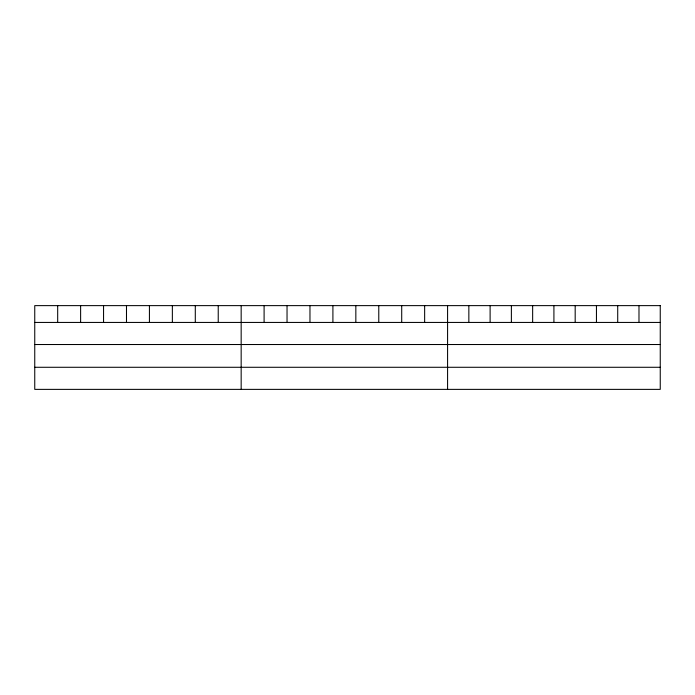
<?xml version="1.0" encoding="UTF-8"?>
<svg xmlns="http://www.w3.org/2000/svg" width="695" height="695" viewBox="0 0 695 695"><rect width="100%" height="100%" fill="white"/><g stroke="black" fill="none" stroke-linecap="round" stroke-linejoin="round"><path stroke-width="1.04" d="M34.75 322.437L660.25 322.437M34.75 344.52L660.25 344.52M34.75 367.281L660.25 367.281M638.983 305.626L638.983 322.437M617.716 305.626L617.716 322.437M596.449 305.626L596.449 322.437M575.182 305.626L575.182 322.437M553.915 305.626L553.915 322.437M532.648 305.626L532.648 322.437M511.381 305.626L511.381 322.437M490.114 305.626L490.114 322.437M468.847 305.626L468.847 322.437M447.58 305.626L447.58 389.374M424.645 305.626L424.645 322.437M401.71 305.626L401.71 322.437M378.775 305.626L378.775 322.437M355.84 305.626L355.84 322.437M332.905 305.626L332.905 322.437M309.97 305.626L309.97 322.437M287.035 305.626L287.035 322.437M264.1 305.626L264.1 322.437M241.165 305.626L241.165 389.374M218.23 305.626L218.23 322.437M195.295 305.626L195.295 322.437M172.36 305.626L172.36 322.437M149.425 305.626L149.425 322.437M126.49 305.626L126.49 322.437M103.555 305.626L103.555 322.437M80.62 305.626L80.62 322.437M57.685 305.626L57.685 322.437M660.25 305.626L34.75 305.626L34.75 389.374L660.25 389.374L660.25 305.626"/></g></svg>
